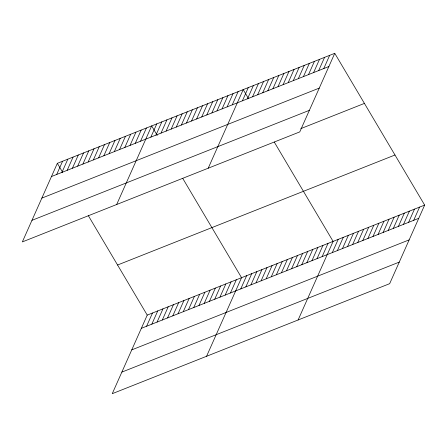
<?xml version="1.0" encoding="UTF-8"?>
<svg xmlns="http://www.w3.org/2000/svg" width="447" height="447" viewBox="0 0 447 447"><rect width="100%" height="100%" fill="white"/><g stroke="black" fill="none" stroke-linecap="round" stroke-linejoin="round"><path stroke-width="0.67" d="M334.753 53.316L57.339 163.323L22.35 241.911L299.764 131.904L334.753 53.316L424.65 205.089L389.661 283.677L112.247 393.684L147.236 315.096L424.65 205.089M56.696 174.464L62.58 161.244M61.937 172.386L67.821 159.171M67.173 170.307L73.057 157.093M72.414 168.228L78.298 155.014M77.655 166.15L83.539 152.935M82.896 164.071L88.78 150.857M88.137 161.993L94.021 148.778M93.373 159.914L99.256 146.7M98.614 157.841L104.497 144.621M103.855 155.763L109.739 142.543M109.096 153.684L114.98 140.47M114.337 151.606L120.221 138.391M119.572 149.527L125.456 136.313M124.814 147.449L130.697 134.234M130.055 145.37L135.938 132.156M135.296 143.291L141.179 130.077M140.537 141.213L146.42 127.998M116.673 204.508L151.662 125.92L157.26 135.38M150.862 137.123L156.746 123.903M155.947 135.106L161.831 121.886M161.032 133.089L166.915 119.869M166.116 131.072L172 117.852M171.207 129.054L177.09 115.834M176.291 127.037L182.175 113.823M181.376 125.02L187.259 111.806M186.46 123.003L192.344 109.789M191.551 120.986L197.434 107.772M196.635 118.969L202.519 105.755M201.72 116.952L207.604 103.738M206.805 114.935L212.688 101.72M211.889 112.918L217.773 99.703M216.979 110.901L222.863 97.686M222.064 108.884L227.948 95.669M227.149 106.867L233.032 93.652M232.233 104.849L238.117 91.635M208.218 168.206L243.207 89.618L248.482 98.524M242.408 100.815L248.292 87.601M247.493 98.798L253.376 85.584M146.594 326.237L152.477 313.023M252.577 96.781L258.461 83.567M151.835 324.159L157.718 310.944M257.662 94.764L263.546 81.55M157.076 322.08L162.959 308.866M262.752 92.752L268.636 79.532M162.317 320.002L168.201 306.787M267.837 90.735L273.72 77.515M167.552 317.923L173.436 304.709M272.921 88.718L278.805 75.498M172.793 315.845L178.677 302.63M278.006 86.701L283.89 73.481M178.035 313.766L183.918 300.552M283.096 84.684L288.98 71.464M183.276 311.693L189.159 298.473M288.181 82.667L294.065 69.453M188.517 309.615L194.4 296.395M293.266 80.65L299.149 67.436M193.752 307.536L199.636 294.322M298.35 78.633L304.234 65.418M198.993 305.457L204.877 292.243M303.435 76.616L309.324 63.401M204.234 303.379L210.118 290.164M308.525 74.599L314.409 61.384M209.475 301.3L215.359 288.086M313.61 72.582L319.493 59.367M214.716 299.222L220.6 286.007M318.694 70.565L324.578 57.35M219.952 297.143L225.836 283.929M323.779 68.547L329.662 55.333M225.193 295.065L231.077 281.85M230.434 292.986L236.318 279.772M206.57 356.281L241.559 277.693L182.717 178.353M240.76 288.896L246.643 275.676M245.844 286.879L251.728 273.659M250.935 284.862L256.818 271.647M256.019 282.845L261.903 269.63M261.104 280.828L266.988 267.613M266.188 278.811L272.072 265.596M271.273 276.794L277.157 263.579M276.363 274.776L282.247 261.562M281.448 272.759L287.332 259.545M286.533 270.742L292.416 257.528M291.617 268.725L297.501 255.511M296.707 266.708L302.591 253.494M301.792 264.691L307.676 251.477M306.877 262.674L312.76 249.46M311.961 260.657L317.845 247.442M317.046 258.64L322.93 245.425M322.136 256.623L328.02 243.408M298.115 319.979L333.104 241.391L274.262 142.051M332.305 252.589L338.189 239.374M337.39 250.571L343.274 237.357M342.48 248.56L348.364 235.34M347.565 246.543L353.448 233.323M352.649 244.526L358.533 231.306M357.734 242.509L363.618 229.289M362.819 240.492L368.708 227.272M367.909 238.475L373.793 225.26M372.994 236.457L378.877 223.243M378.078 234.44L383.962 221.226M383.163 232.423L389.046 219.209M388.253 230.406L394.137 217.192M393.338 228.389L399.221 215.175M398.422 226.372L404.306 213.158M403.507 224.355L409.391 211.14M408.592 222.338L414.481 209.123M413.682 220.321L419.565 207.106M51.455 176.543L328.869 66.53M41.85 198.11L319.264 88.104M31.955 220.337L309.369 110.331M300.842 128.613L364.417 103.402M117.572 265.015L394.986 155.003M141.353 328.316L418.766 218.304M131.748 349.884L409.161 239.877M121.852 372.111L399.266 262.104M57.339 163.323L62.614 172.229M88.394 215.756L147.236 315.096"/></g></svg>
